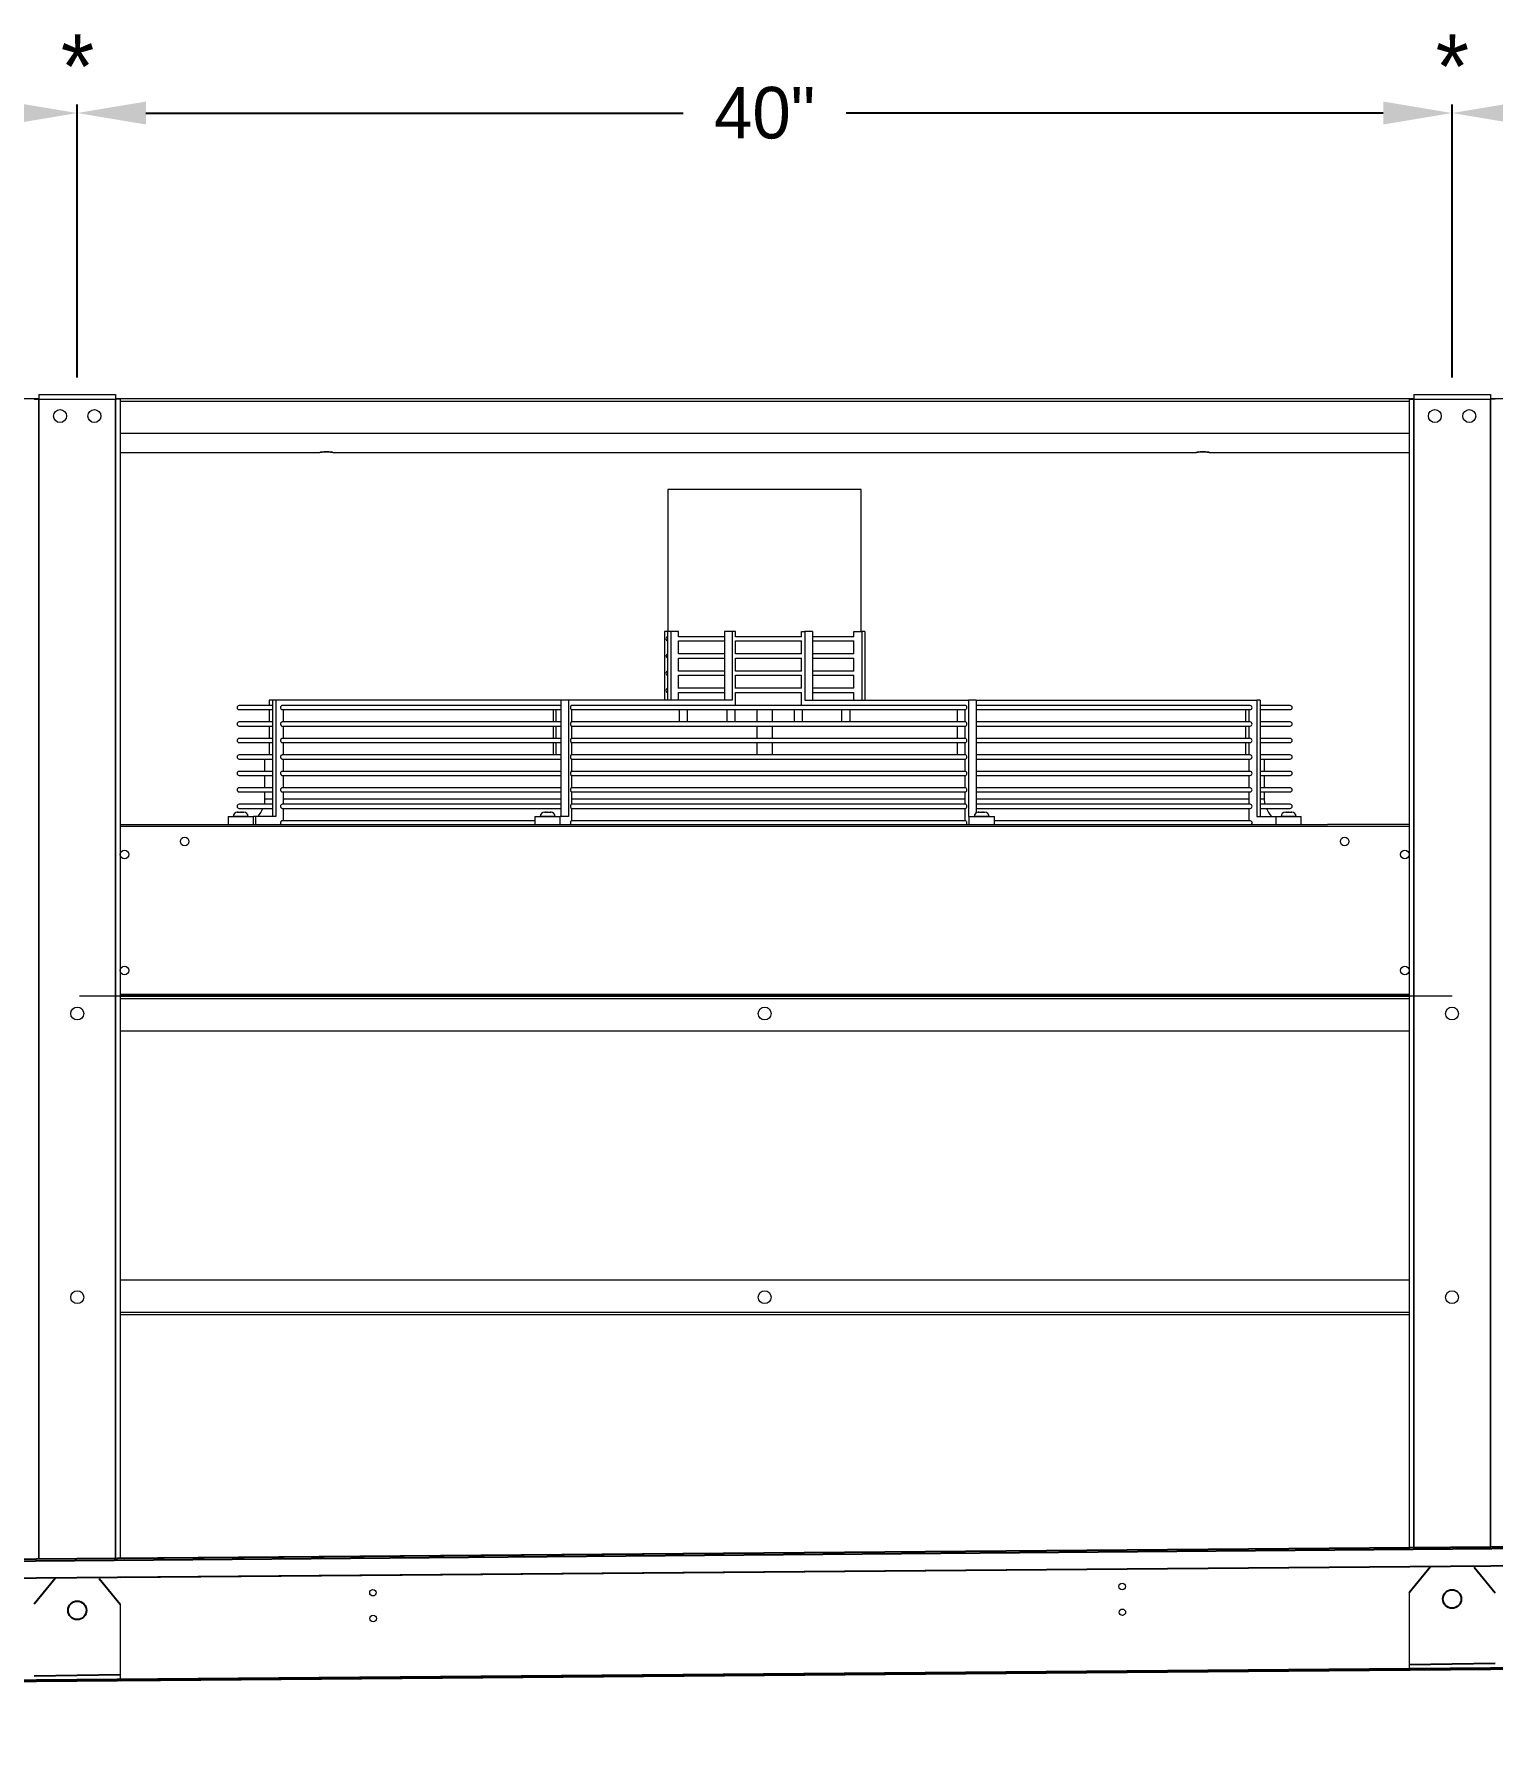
# Model space of a CAD drawing. Extents: x 6 to 271, y -23 to 146.
# Drawn here: x 173.09 to 215.52, y 44.78 to 94.67 of the extents above; entities that cross this region are included whole.
import ezdxf
from ezdxf.enums import TextEntityAlignment as Align

# ---------------------------------------------------------------- set-up
doc = ezdxf.new("R2010")
doc.units = 0
doc.header["$MEASUREMENT"] = 0
doc.layers.get('0').update_dxf_attribs({"linetype": 'CONTINUOUS'})
doc.layers.get('Defpoints').update_dxf_attribs({"linetype": 'CONTINUOUS'})
doc.dimstyles.get("Standard").update_dxf_attribs({"dimtxt": 1.5, "dimasz": 2, "dimexe": 0.25, "dimexo": 0.5, "dimgap": 0.75, "dimtad": 0, "dimtih": 1, "dimtoh": 1, "dimdec": 4, "dimzin": 0, "dimdsep": 46, "dimlunit": 5, "dimtxsty": 'STANDARD', "dimcen": 0.125, "dimclrd": 1, "dimclre": 1, "dimclrt": 1, "dimadec": 0, "dimazin": 0, "dimtfac": 1, "dimtdec": 4, "dimtofl": 0, "dimtmove": 0, "dimatfit": 3, "dimfxl": 1, "dimfrac": 2, "dimtolj": 1, "dimtzin": 0, "dimarcsym": 0})

# ---------------------------------------------------------------- blocks, each defined once
blk = doc.blocks.new('*D31')
at = {"color": 7, "lineweight": -2}
for p, q in [((261.356, 46.994), (261.356, 35.415)), ((126.36, 45.879), (126.36, 35.415)), ((128.36, 35.665), (190.858, 35.665)), ((259.356, 35.665), (196.858, 35.665))]:
    blk.add_line(p, q, dxfattribs=at)
at = {"color": 7}
for points in [[(128.36, 35.998), (128.36, 35.331), (126.36, 35.665)], [(259.356, 35.998), (259.356, 35.331), (261.356, 35.665)]]:
    blk.add_solid(points, dxfattribs=at)
at = {"layer": 'Defpoints', "color": 0}
for p in [(261.356, 47.494), (126.36, 46.379), (261.356, 35.665)]:
    blk.add_point(p, dxfattribs=at)
at = {"color": 7, "insert": (193.858, 35.665), "char_height": 1.5, "attachment_point": 5}
blk.add_mtext('\\A1;135"', dxfattribs=at)
blk = doc.blocks.new('*D32')
at = {"color": 7, "lineweight": -2}
for p, q in [((133.835, 84.691), (133.835, 92.629)), ((135.835, 92.379), (148.96, 92.379)), ((172.335, 92.379), (159.21, 92.379)), ((174.335, 84.691), (174.335, 92.629))]:
    blk.add_line(p, q, dxfattribs=at)
at = {"color": 7}
for points in [[(135.835, 92.713), (135.835, 92.046), (133.835, 92.379)], [(172.335, 92.713), (172.335, 92.046), (174.335, 92.379)]]:
    blk.add_solid(points, dxfattribs=at)
at = {"layer": 'Defpoints', "color": 0}
for p in [(174.335, 92.379), (133.835, 84.191), (174.335, 84.191)]:
    blk.add_point(p, dxfattribs=at)
at = {"color": 7, "insert": (154.085, 92.379), "char_height": 1.5, "attachment_point": 5}
blk.add_mtext('\\A1;40 1/2"', dxfattribs=at)
blk = doc.blocks.new('*D33')
at = {"color": 7, "lineweight": -2}
for p, q in [((174.335, 84.691), (174.335, 92.629)), ((176.335, 92.379), (191.96, 92.379)), ((212.335, 92.379), (196.71, 92.379)), ((214.335, 84.691), (214.335, 92.629))]:
    blk.add_line(p, q, dxfattribs=at)
at = {"color": 7}
for points in [[(176.335, 92.713), (176.335, 92.046), (174.335, 92.379)], [(212.335, 92.713), (212.335, 92.046), (214.335, 92.379)]]:
    blk.add_solid(points, dxfattribs=at)
at = {"layer": 'Defpoints', "color": 0}
for p in [(214.335, 92.379), (174.335, 84.191), (214.335, 84.191)]:
    blk.add_point(p, dxfattribs=at)
at = {"color": 7, "insert": (194.335, 92.379), "char_height": 1.5, "attachment_point": 5}
blk.add_mtext('\\A1;40"', dxfattribs=at)
blk = doc.blocks.new('*D34')
at = {"color": 7, "lineweight": -2}
for p, q in [((214.335, 84.691), (214.335, 92.629)), ((216.335, 92.379), (229.46, 92.379)), ((252.835, 92.379), (239.71, 92.379)), ((254.835, 84.691), (254.835, 92.629))]:
    blk.add_line(p, q, dxfattribs=at)
at = {"color": 7}
for points in [[(216.335, 92.713), (216.335, 92.046), (214.335, 92.379)], [(252.835, 92.713), (252.835, 92.046), (254.835, 92.379)]]:
    blk.add_solid(points, dxfattribs=at)
at = {"layer": 'Defpoints', "color": 0}
for p in [(254.835, 92.379), (214.335, 84.191), (254.835, 84.191)]:
    blk.add_point(p, dxfattribs=at)
at = {"color": 7, "insert": (234.585, 92.379), "char_height": 1.5, "attachment_point": 5}
blk.add_mtext('\\A1;40 1/2"', dxfattribs=at)

msp = doc.modelspace()

# ---------------------------------------------------------------- linework, layer by layer
at = {"color": 0, "linetype": 'Continuous', "lineweight": 15}
for p, q in [((173.08524, 84.05518), (173.21974, 84.05518)), ((173.21974, 84.05518), (173.21974, 50.32282)), ((173.22074, 84.05518), (173.21974, 84.05518)), ((173.22074, 84.19068), (173.22074, 84.05618)), ((173.22074, 84.19068), (175.44974, 84.19068)), ((173.22074, 84.05618), (175.44974, 84.05618)), ((173.22074, 84.05518), (173.22074, 84.05618)), ((173.22074, 84.05518), (175.44974, 84.05518)), ((173.22074, 50.32283), (173.22074, 84.05518)), ((175.44974, 84.19068), (175.44974, 84.05618)), ((175.44974, 84.05518), (175.44974, 84.05618)), ((175.44974, 50.34125), (175.44974, 84.05518)), ((175.45074, 84.05518), (175.44974, 84.05518)), ((175.45074, 84.05518), (175.45074, 50.34126)), ((175.58524, 84.05518), (175.45074, 84.05518)), ((175.58524, 84.05518), (175.58524, 50.34237)), ((175.58524, 84.00218), (213.08524, 84.00218)), ((213.08524, 84.05518), (213.08524, 50.6523)), ((213.08524, 84.05518), (213.21974, 84.05518)), ((213.21974, 84.05518), (213.21974, 50.65341)), ((213.22074, 84.05518), (213.21974, 84.05518)), ((213.22074, 84.19068), (213.22074, 84.05618)), ((213.22074, 84.19068), (215.44974, 84.19068)), ((213.22074, 84.05618), (215.44974, 84.05618)), ((213.22074, 84.05518), (213.22074, 84.05618)), ((213.22074, 84.05518), (215.44974, 84.05518)), ((213.22074, 50.65342), (213.22074, 84.05518)), ((215.44974, 84.19068), (215.44974, 84.05618)), ((215.44974, 84.05518), (215.44974, 84.05618)), ((215.44974, 50.67184), (215.44974, 84.05518)), ((215.45074, 84.05518), (215.44974, 84.05518)), ((215.58524, 84.05518), (215.45074, 84.05518)), ((215.45074, 84.05518), (215.45074, 50.67185)), ((175.58524, 83.07089), (213.08524, 83.07089)), ((175.58524, 82.50859), (181.39774, 82.50859)), ((181.77274, 82.50859), (206.89774, 82.50859)), ((207.27274, 82.50859), (213.08524, 82.50859)), ((195.41154, 81.43418), (191.52274, 81.43418)), ((197.14774, 81.43418), (195.41154, 81.43418)), ((191.41803, 77.29818), (191.41803, 75.30318)), ((191.51141, 77.29818), (191.41803, 77.29818)), ((191.60478, 77.29818), (191.51141, 77.29818)), ((191.51141, 77.29818), (191.51141, 75.30318)), ((191.60478, 77.29818), (191.60478, 75.30318)), ((191.83021, 77.29818), (191.60478, 77.29818)), ((191.83021, 77.14736), (191.83021, 77.29818)), ((193.16557, 77.1483), (191.83021, 77.1483)), ((191.83021, 76.64736), (191.83021, 77.02924)), ((191.83021, 77.0283), (193.16557, 77.0283)), ((193.391, 77.29818), (193.16557, 77.29818)), ((193.16557, 77.29818), (193.16557, 75.30318)), ((193.391, 77.29818), (193.391, 75.30318)), ((193.48437, 77.29818), (193.391, 77.29818)), ((193.48437, 77.14736), (193.48437, 77.29818)), ((195.41154, 77.1483), (193.48437, 77.1483)), ((193.48437, 76.64736), (193.48437, 77.02924)), ((193.48437, 77.0283), (195.41154, 77.0283)), ((195.41154, 77.1483), (195.41154, 77.29818)), ((195.41154, 77.29818), (195.50492, 77.29818)), ((195.41154, 76.6483), (195.41154, 77.0283)), ((195.50492, 77.29818), (195.50492, 75.30318)), ((195.73034, 77.29818), (195.50492, 77.29818)), ((195.73034, 77.29818), (195.73034, 75.30318)), ((196.93365, 77.1483), (195.73034, 77.1483)), ((195.73034, 77.0283), (196.93365, 77.0283)), ((196.93365, 77.1483), (196.93365, 77.29818)), ((196.93365, 77.29818), (197.15908, 77.29818)), ((196.93365, 76.6483), (196.93365, 77.0283)), ((197.15908, 77.29818), (197.15908, 75.30318)), ((197.25246, 77.29818), (197.15908, 77.29818)), ((197.25246, 77.29818), (197.25246, 75.30318)), ((193.16557, 76.6483), (191.83021, 76.6483)), ((191.83021, 76.14736), (191.83021, 76.52924)), ((191.83021, 76.5283), (193.16557, 76.5283)), ((195.41154, 76.6483), (193.48437, 76.6483)), ((193.48437, 76.14736), (193.48437, 76.52924)), ((193.48437, 76.5283), (195.41154, 76.5283)), ((195.41154, 76.1483), (195.41154, 76.5283)), ((196.93365, 76.6483), (195.73034, 76.6483)), ((195.73034, 76.5283), (196.93365, 76.5283)), ((196.93365, 76.1483), (196.93365, 76.5283)), ((193.16557, 76.1483), (191.83021, 76.1483)), ((191.83021, 75.64736), (191.83021, 76.02924)), ((191.83021, 76.0283), (193.16557, 76.0283)), ((195.41154, 76.1483), (193.48437, 76.1483)), ((193.48437, 75.64736), (193.48437, 76.02924)), ((193.48437, 76.0283), (195.41154, 76.0283)), ((195.41154, 75.6483), (195.41154, 76.0283)), ((196.93365, 76.1483), (195.73034, 76.1483)), ((195.73034, 76.0283), (196.93365, 76.0283)), ((196.93365, 75.6483), (196.93365, 76.0283)), ((193.16557, 75.6483), (191.83021, 75.6483)), ((191.83021, 75.30318), (191.83021, 75.52924)), ((191.83021, 75.5283), (193.16557, 75.5283)), ((195.41154, 75.6483), (193.48437, 75.6483)), ((193.48437, 75.1483), (193.48437, 75.52924)), ((193.48437, 75.5283), (195.41154, 75.5283)), ((195.41154, 75.1483), (195.41154, 75.5283)), ((196.93365, 75.6483), (195.73034, 75.6483)), ((195.73034, 75.5283), (196.93365, 75.5283)), ((196.93365, 75.30318), (196.93365, 75.5283)), ((180.01511, 75.1483), (179.04513, 75.1483)), ((179.04513, 75.0283), (180.01511, 75.0283)), ((179.92174, 75.30318), (179.92174, 75.1483)), ((180.01511, 75.30318), (179.92174, 75.30318)), ((179.92174, 75.0283), (179.92174, 74.66963)), ((180.10849, 75.30318), (180.01511, 75.30318)), ((180.01511, 75.30318), (180.01511, 71.92218)), ((180.10849, 75.30318), (180.10849, 71.92218)), ((188.40365, 75.30318), (180.10849, 75.30318)), ((180.3042, 75.0283), (188.40365, 75.0283)), ((188.40365, 75.1483), (180.30424, 75.1483)), ((180.33391, 74.66963), (180.33391, 75.0283)), ((188.17822, 75.0283), (188.17822, 74.66963)), ((188.2716, 74.66963), (188.2716, 75.0283)), ((188.62908, 75.30318), (188.40365, 75.30318)), ((188.40365, 75.30318), (188.40365, 71.92218)), ((188.62908, 75.30318), (188.62908, 71.92218)), ((193.391, 75.30318), (188.62908, 75.30318)), ((188.71014, 75.0283), (200.18652, 75.0283)), ((200.18652, 75.1483), (188.71023, 75.1483)), ((188.72245, 74.66963), (188.72245, 75.0283)), ((195.50492, 75.30318), (200.26684, 75.30318)), ((199.94804, 74.66963), (199.94804, 75.0283)), ((200.17346, 74.66963), (200.17346, 75.0283)), ((200.26684, 75.30318), (200.26684, 71.92218)), ((200.49226, 75.30318), (200.26684, 75.30318)), ((200.49226, 75.30318), (200.49226, 72.03028)), ((200.49226, 75.30318), (208.65538, 75.30318)), ((208.46147, 75.1483), (200.49226, 75.1483)), ((200.49226, 75.0283), (208.46147, 75.0283)), ((208.33658, 74.66963), (208.33658, 75.0283)), ((208.42995, 74.66963), (208.42995, 75.0283)), ((208.65538, 75.30318), (208.65538, 71.92218)), ((208.74875, 75.30318), (208.65538, 75.30318)), ((208.74875, 75.30318), (208.74875, 71.92218)), ((209.62536, 75.1483), (208.74875, 75.1483)), ((208.74875, 75.0283), (209.62536, 75.0283)), ((180.01511, 74.66963), (179.04513, 74.66963)), ((179.04513, 74.54963), (180.01511, 74.54963)), ((179.92174, 74.54963), (179.92174, 74.19097)), ((180.3042, 74.54963), (188.40365, 74.54963)), ((188.40365, 74.66963), (180.30424, 74.66963)), ((180.33391, 74.19097), (180.33391, 74.54963)), ((188.17822, 74.54963), (188.17822, 74.19097)), ((188.2716, 74.19097), (188.2716, 74.54963)), ((188.71014, 74.54963), (200.18652, 74.54963)), ((200.18652, 74.66963), (188.71023, 74.66963)), ((188.72245, 74.19097), (188.72245, 74.54963)), ((199.94804, 74.19097), (199.94804, 74.54963)), ((200.17346, 74.19097), (200.17346, 74.54963)), ((208.46147, 74.66963), (200.49226, 74.66963)), ((200.49226, 74.54963), (208.46147, 74.54963)), ((208.33658, 74.19097), (208.33658, 74.54963)), ((208.42995, 74.19097), (208.42995, 74.54963)), ((209.62536, 74.66963), (208.74875, 74.66963)), ((208.74875, 74.54963), (209.62536, 74.54963)), ((180.01511, 74.19097), (179.04513, 74.19097)), ((179.04513, 74.07097), (180.01511, 74.07097)), ((179.92174, 74.07097), (179.92174, 73.7123)), ((180.3042, 74.07097), (188.40365, 74.07097)), ((188.40365, 74.19097), (180.30424, 74.19097)), ((180.33391, 73.7123), (180.33391, 74.07097)), ((188.17822, 74.07097), (188.17822, 73.7123)), ((188.2716, 73.7123), (188.2716, 74.07097)), ((188.71014, 74.07097), (200.18652, 74.07097)), ((200.18652, 74.19097), (188.71023, 74.19097)), ((188.72245, 73.7123), (188.72245, 74.07097)), ((199.94804, 73.7123), (199.94804, 74.07097)), ((200.17346, 73.7123), (200.17346, 74.07097)), ((208.46147, 74.19097), (200.49226, 74.19097)), ((200.49226, 74.07097), (208.46147, 74.07097)), ((208.33658, 73.7123), (208.33658, 74.07097)), ((208.42995, 73.7123), (208.42995, 74.07097)), ((209.62536, 74.19097), (208.74875, 74.19097)), ((208.74875, 74.07097), (209.62536, 74.07097)), ((180.01511, 73.7123), (179.04513, 73.7123)), ((179.04513, 73.5923), (180.01511, 73.5923)), ((180.3042, 73.5923), (188.40365, 73.5923)), ((188.40365, 73.7123), (180.30424, 73.7123)), ((180.33391, 73.23364), (180.33391, 73.5923)), ((188.71014, 73.5923), (200.18652, 73.5923)), ((200.18652, 73.7123), (188.71023, 73.7123)), ((188.72245, 73.23364), (188.72245, 73.5923)), ((200.17346, 73.23364), (200.17346, 73.5923)), ((208.46147, 73.7123), (200.49226, 73.7123)), ((200.49226, 73.5923), (208.46147, 73.5923)), ((208.42995, 73.23364), (208.42995, 73.5923)), ((209.62536, 73.7123), (208.74875, 73.7123)), ((208.74875, 73.5923), (209.62536, 73.5923)), ((180.01511, 73.23364), (179.04513, 73.23364)), ((179.04513, 73.11364), (180.01511, 73.11364)), ((180.3042, 73.11364), (188.40365, 73.11364)), ((188.40365, 73.23364), (180.30424, 73.23364)), ((180.33391, 72.75497), (180.33391, 73.11364)), ((188.71014, 73.11364), (200.18652, 73.11364)), ((200.18652, 73.23364), (188.71023, 73.23364)), ((188.72245, 72.75497), (188.72245, 73.11364)), ((200.17346, 72.75497), (200.17346, 73.11364)), ((208.46147, 73.23364), (200.49226, 73.23364)), ((200.49226, 73.11364), (208.46147, 73.11364)), ((208.42995, 72.75497), (208.42995, 73.11364)), ((209.62536, 73.23364), (208.74875, 73.23364)), ((208.74875, 73.11364), (209.62536, 73.11364)), ((180.01511, 72.75497), (179.04513, 72.75497)), ((179.04513, 72.63497), (180.01511, 72.63497)), ((180.01511, 72.42818), (179.78744, 72.42818)), ((180.3042, 72.63497), (188.40365, 72.63497)), ((188.40365, 72.75497), (180.30424, 72.75497)), ((180.33391, 72.27631), (180.33391, 72.63497)), ((188.40365, 72.42818), (180.33391, 72.42818)), ((188.71014, 72.63497), (200.18652, 72.63497)), ((200.18652, 72.75497), (188.71023, 72.75497)), ((188.72245, 72.27631), (188.72245, 72.63497)), ((200.17346, 72.42818), (188.72245, 72.42818)), ((200.17346, 72.27631), (200.17346, 72.63497)), ((208.46147, 72.75497), (200.49226, 72.75497)), ((200.49226, 72.63497), (208.46147, 72.63497)), ((208.42995, 72.42818), (200.49226, 72.42818)), ((208.42995, 72.27631), (208.42995, 72.63497)), ((209.62536, 72.75497), (208.74875, 72.75497)), ((208.74875, 72.63497), (209.62536, 72.63497)), ((208.88304, 72.42818), (208.74875, 72.42818)), ((178.72223, 71.92218), (178.75032, 71.92218)), ((178.75032, 71.92218), (179.46023, 71.92218)), ((178.88913, 71.92318), (178.87248, 71.92318)), ((179.30998, 71.92318), (178.88913, 71.92318)), ((178.99648, 72.04718), (178.99663, 72.04718)), ((178.99936, 72.04718), (178.99663, 72.04718)), ((178.99936, 72.04718), (179.00987, 72.04718)), ((179.02055, 72.04718), (179.00987, 72.04718)), ((179.02055, 72.04718), (179.09659, 72.04718)), ((180.01511, 72.27631), (179.04513, 72.27631)), ((179.04513, 72.1563), (180.01511, 72.1563)), ((179.10814, 72.04718), (179.09659, 72.04718)), ((179.11442, 72.04718), (179.10814, 72.04718)), ((179.11442, 72.04718), (179.13979, 72.04718)), ((179.15433, 72.04718), (179.13979, 72.04718)), ((179.15433, 72.04718), (179.18598, 72.04718)), ((179.52552, 71.92218), (179.46023, 71.92218)), ((179.52552, 71.92218), (179.52552, 71.69068)), ((180.10849, 71.92218), (179.52552, 71.92218)), ((180.3042, 72.1563), (188.40365, 72.1563)), ((188.40365, 72.27631), (180.30424, 72.27631)), ((180.33391, 71.79764), (180.33391, 72.1563)), ((187.65197, 71.92218), (187.68006, 71.92218)), ((187.68006, 71.92218), (188.38997, 71.92218)), ((187.93726, 71.92318), (187.80222, 71.92318)), ((187.92622, 72.04718), (187.95787, 72.04718)), ((188.23972, 71.92318), (187.93726, 71.92318)), ((187.97241, 72.04718), (187.95787, 72.04718)), ((187.97241, 72.04718), (187.99778, 72.04718)), ((188.00405, 72.04718), (187.99778, 72.04718)), ((188.01561, 72.04718), (188.00405, 72.04718)), ((188.01561, 72.04718), (188.09165, 72.04718)), ((188.10233, 72.04718), (188.09165, 72.04718)), ((188.10233, 72.04718), (188.11284, 72.04718)), ((188.11557, 72.04718), (188.11284, 72.04718)), ((188.11557, 72.04718), (188.11572, 72.04718)), ((188.62908, 71.92218), (188.38997, 71.92218)), ((188.71014, 72.1563), (200.18652, 72.1563)), ((200.18652, 72.27631), (188.71023, 72.27631)), ((188.72245, 71.79764), (188.72245, 72.1563)), ((200.17346, 71.79764), (200.17346, 72.1563)), ((200.26684, 71.92218), (200.28052, 71.92218)), ((200.28052, 71.92218), (200.30861, 71.92218)), ((200.30861, 71.92218), (201.01852, 71.92218)), ((200.73323, 71.92318), (200.43077, 71.92318)), ((208.46147, 72.27631), (200.49226, 72.27631)), ((200.49226, 72.1563), (208.46147, 72.1563)), ((200.55477, 72.04718), (200.55492, 72.04718)), ((200.55765, 72.04718), (200.55492, 72.04718)), ((200.55765, 72.04718), (200.56816, 72.04718)), ((200.57884, 72.04718), (200.56816, 72.04718)), ((200.57884, 72.04718), (200.65488, 72.04718)), ((200.66643, 72.04718), (200.65488, 72.04718)), ((200.67271, 72.04718), (200.66643, 72.04718)), ((200.67271, 72.04718), (200.69808, 72.04718)), ((200.71262, 72.04718), (200.69808, 72.04718)), ((200.71262, 72.04718), (200.74427, 72.04718)), ((200.86827, 71.92318), (200.73323, 71.92318)), ((208.42995, 71.79764), (208.42995, 72.1563)), ((208.65538, 71.92218), (209.21026, 71.92218)), ((209.62536, 72.27631), (208.74875, 72.27631)), ((208.74875, 72.1563), (209.62536, 72.1563)), ((209.21026, 71.92218), (209.23834, 71.92218)), ((209.23834, 71.92218), (209.94826, 71.92218)), ((209.78135, 71.92318), (209.36051, 71.92318)), ((209.48451, 72.04718), (209.51615, 72.04718)), ((209.53069, 72.04718), (209.51615, 72.04718)), ((209.53069, 72.04718), (209.55606, 72.04718)), ((209.56234, 72.04718), (209.55606, 72.04718)), ((209.5739, 72.04718), (209.56234, 72.04718)), ((209.5739, 72.04718), (209.64994, 72.04718)), ((209.66062, 72.04718), (209.64994, 72.04718)), ((209.66062, 72.04718), (209.67112, 72.04718)), ((209.67385, 72.04718), (209.67112, 72.04718)), ((209.67385, 72.04718), (209.67401, 72.04718)), ((209.79801, 71.92318), (209.78135, 71.92318)), ((175.58524, 71.69068), (177.96024, 71.69068)), ((175.58524, 71.63968), (213.08524, 71.63968)), ((177.96024, 71.69068), (210.71024, 71.69068)), ((187.65197, 71.79764), (180.30424, 71.79764)), ((200.18652, 71.79764), (188.71022, 71.79764)), ((208.46147, 71.79764), (201.01852, 71.79764)), ((213.08524, 71.69068), (210.71024, 71.69068)), ((214.33524, 66.69068), (174.39924, 66.69068)), ((213.08524, 66.74168), (175.58524, 66.74168)), ((175.58524, 66.74068), (213.08524, 66.74068)), ((175.58524, 66.69068), (213.08524, 66.69068)), ((175.58524, 66.62718), (213.08524, 66.62718)), ((175.58524, 65.69068), (213.08524, 65.69068)), ((175.58524, 58.44068), (213.08524, 58.44068)), ((175.58524, 57.50418), (213.08524, 57.50418)), ((175.58524, 57.44068), (213.08524, 57.44068)), ((175.70421, 50.34335), (212.95294, 50.65121)), ((175.70458, 50.29916), (212.95331, 50.60701)), ((175.58524, 49.78572), (213.08524, 50.09565)), ((212.95754, 50.0953), (175.70881, 49.78745)), ((175.58524, 49.00894), (175.58524, 46.83627)), ((213.08524, 49.33953), (213.08524, 47.12587)), ((175.58524, 46.83662), (213.08524, 47.14655)), ((175.58524, 46.78562), (213.08524, 47.09555))]:
    msp.add_line(p, q, dxfattribs=at)
at = {"color": 0}
for p, q in [((256.20146, 51.00864), (132.45569, 49.98592)), ((132.45606, 49.94172), (256.20183, 50.96445)), ((256.08524, 50.45103), (132.58524, 49.43034)), ((213.69579, 50.08527), (213.08524, 49.33953)), ((214.9747, 50.08527), (215.58524, 49.33953)), ((173.69579, 49.75469), (173.08524, 49.00894)), ((174.9747, 49.75469), (175.58524, 49.00894)), ((132.58524, 46.48124), (256.08524, 47.50193)), ((256.08566, 47.45093), (132.58524, 46.43023)), ((175.58524, 46.96127), (173.08524, 46.92028)), ((215.58524, 47.29186), (213.08524, 47.25087)), ((213.08524, 47.12587), (213.08524, 47.07486)), ((173.08524, 46.79528), (173.08524, 46.74427))]:
    msp.add_line(p, q, dxfattribs=at)
at = {"color": 0, "linetype": 'Continuous', "lineweight": 15, "flags": 128}
for points in [[(181.39774, 82.50859), (181.40534, 82.51275), (181.42751, 82.51657), (181.46246, 82.51975), (181.50735, 82.52202), (181.55856, 82.5232), (181.61193, 82.5232), (181.66313, 82.52202), (181.70803, 82.51975), (181.74298, 82.51657), (181.76515, 82.51275), (181.77274, 82.50859)], [(181.77274, 82.50859), (181.7651, 82.51275), (181.74291, 82.51657), (181.70796, 82.51974), (181.66308, 82.522), (181.61191, 82.52319), (181.55858, 82.52319), (181.5074, 82.522), (181.46253, 82.51974), (181.42758, 82.51657), (181.40539, 82.51275), (181.39774, 82.50859)], [(206.89774, 82.50859), (206.90534, 82.51275), (206.92751, 82.51657), (206.96246, 82.51975), (207.00735, 82.52202), (207.05856, 82.5232), (207.11193, 82.5232), (207.16313, 82.52202), (207.20803, 82.51975), (207.24298, 82.51657), (207.26515, 82.51275), (207.27274, 82.50859)], [(207.27274, 82.50859), (207.2651, 82.51275), (207.24291, 82.51657), (207.20796, 82.51974), (207.16308, 82.522), (207.11191, 82.52319), (207.05858, 82.52319), (207.0074, 82.522), (206.96253, 82.51974), (206.92758, 82.51657), (206.90539, 82.51275), (206.89774, 82.50859)], [(200.18652, 75.1483), (200.18657, 75.1483), (200.19585, 75.14312), (200.20353, 75.12859), (200.20831, 75.10719), (200.20937, 75.08257), (200.20654, 75.05892), (200.20029, 75.04029), (200.19169, 75.02984), (200.18652, 75.0283)], [(200.18652, 74.66963), (200.19077, 74.66859), (200.19914, 74.65976), (200.20555, 74.64318), (200.20903, 74.62142), (200.20903, 74.59784), (200.20555, 74.57609), (200.19914, 74.55951), (200.19077, 74.55067), (200.18652, 74.54963)], [(200.18652, 74.19097), (200.19077, 74.18993), (200.19914, 74.18109), (200.20555, 74.16452), (200.20903, 74.14276), (200.20903, 74.11918), (200.20555, 74.09742), (200.19914, 74.08084), (200.19077, 74.07201), (200.18652, 74.07097)], [(200.18652, 73.7123), (200.19077, 73.71126), (200.19914, 73.70243), (200.20555, 73.68585), (200.20903, 73.66409), (200.20903, 73.64051), (200.20555, 73.61875), (200.19914, 73.60218), (200.19077, 73.59334), (200.18652, 73.5923)], [(200.18652, 73.23364), (200.19077, 73.2326), (200.19914, 73.22376), (200.20555, 73.20719), (200.20903, 73.18543), (200.20903, 73.16185), (200.20555, 73.14009), (200.19914, 73.12351), (200.19077, 73.11467), (200.18652, 73.11364)], [(179.78744, 72.42818), (179.77981, 72.32145), (179.7719, 72.27631)], [(200.18652, 72.75497), (200.19077, 72.75393), (200.19914, 72.7451), (200.20555, 72.72852), (200.20903, 72.70676), (200.20903, 72.68318), (200.20555, 72.66142), (200.19914, 72.64484), (200.19077, 72.63601), (200.18652, 72.63497)], [(208.89858, 72.27631), (208.89068, 72.32145), (208.88304, 72.42818)], [(200.18652, 72.27631), (200.19077, 72.27527), (200.19914, 72.26643), (200.20555, 72.24985), (200.20903, 72.22809), (200.20903, 72.20452), (200.20555, 72.18276), (200.19914, 72.16618), (200.19077, 72.15734), (200.18652, 72.1563)], [(200.18652, 71.79764), (200.19103, 71.79647), (200.19946, 71.78719), (200.20584, 71.77004), (200.20915, 71.74774), (200.20886, 71.72384), (200.20502, 71.70213), (200.20081, 71.69068)]]:
    msp.add_lwpolyline(points, dxfattribs=at)
at = {"color": 0, "linetype": 'Continuous', "lineweight": 15}
for centre, radius in [((173.83524, 83.56568), 0.1875), ((174.83524, 83.56568), 0.1875), ((213.83524, 83.56568), 0.1875), ((214.83524, 83.56568), 0.1875), ((175.71024, 70.81568), 0.125), ((177.46024, 71.19068), 0.125), ((211.21024, 71.19068), 0.125), ((212.96024, 70.81568), 0.125), ((175.71024, 67.44068), 0.125), ((212.96024, 67.44068), 0.125), ((174.33524, 66.19068), 0.1875), ((194.33524, 66.19068), 0.1875), ((214.33524, 66.19068), 0.1875), ((174.33524, 57.94068), 0.1875), ((194.33524, 57.94068), 0.1875), ((214.33524, 57.94068), 0.1875), ((182.9377, 49.34647), 0.09375), ((204.73695, 49.52663), 0.09375), ((182.9439, 48.59649), 0.09375), ((204.74315, 48.77666), 0.09375)]:
    msp.add_circle(centre, radius, dxfattribs=at)
at = {"color": 0}
for centre in [(214.33524, 49.16385), (174.33524, 48.83326)]:
    msp.add_circle(centre, 0.26853, dxfattribs=at)
at = {"color": 0, "linetype": 'Continuous', "lineweight": 15}
for centre, radius, start, end in [((191.52274, 77.0883), 0.06, 100.892283, 259.107717), ((191.52274, 76.5883), 0.06, 100.892283, 259.107717), ((191.52274, 76.0883), 0.06, 100.892283, 259.107717), ((191.52274, 75.5883), 0.06, 100.892283, 259.107717), ((179.04513, 75.0883), 0.06, 90, 270), ((208.4583, 75.0883), 0.06008, 273.026347, 86.973653), ((209.62536, 75.0883), 0.06, 270, 90), ((179.04513, 74.60963), 0.06, 90, 270), ((208.45817, 74.60963), 0.06009, 273.143976, 86.856024), ((209.62536, 74.60963), 0.06, 270, 90), ((179.04513, 74.13097), 0.06, 90, 270), ((208.45817, 74.13097), 0.06009, 273.144589, 86.855411), ((209.62536, 74.13097), 0.06, 270, 90), ((179.04513, 73.6523), 0.06, 90, 270), ((208.45817, 73.6523), 0.06009, 273.143027, 86.856973), ((209.62536, 73.6523), 0.06, 270, 90), ((179.04513, 73.17364), 0.06, 90, 270), ((208.45817, 73.17364), 0.06009, 273.144589, 86.855411), ((209.62536, 73.17364), 0.06, 270, 90), ((179.04513, 72.69497), 0.06, 90, 270), ((208.45817, 72.69497), 0.06009, 273.143027, 86.856973), ((209.62536, 72.69497), 0.06, 270, 90), ((178.99648, 71.92318), 0.124, 90, 180), ((179.04513, 72.2163), 0.06, 90, 270), ((179.18598, 71.92318), 0.124, 0, 90), ((179.03744, 72.42818), 0.75, 317.57173, 338.745888), ((187.92622, 71.92318), 0.124, 90, 180), ((188.11572, 71.92318), 0.124, 0, 90), ((200.55477, 71.92318), 0.124, 90, 180), ((200.74427, 71.92318), 0.124, 0, 90), ((208.45817, 72.2163), 0.06009, 273.144589, 86.855411), ((209.63304, 72.42818), 0.75, 201.254112, 222.42827), ((209.48451, 71.92318), 0.124, 90, 180), ((209.62536, 72.2163), 0.06, 270, 90), ((209.67401, 71.92318), 0.124, 0, 90), ((208.45686, 71.73711), 0.06071, 310.120296, 85.6447)]:
    msp.add_arc(centre, radius, start, end, dxfattribs=at)
for points in [[(173.22074, 84.06568), (134.94974, 84.06568)], [(213.22074, 84.06568), (175.44974, 84.06568)], [(253.72075, 84.06568), (215.44974, 84.06568)], [(175.58524, 82.5084), (181.39774, 82.5084)], [(181.77274, 82.5084), (206.89774, 82.5084)], [(207.27274, 82.5084), (213.08524, 82.5084)], [(191.52274, 81.43418), (191.52274, 77.29818)], [(197.14774, 77.29818), (197.14774, 81.43418)], [(191.84511, 75.0283), (191.84511, 74.66963)], [(192.09511, 74.66963), (192.09511, 75.0283)], [(193.23057, 75.0283), (193.23057, 74.66963)], [(193.48057, 74.66963), (193.48057, 75.0283)], [(194.10874, 75.0283), (194.10874, 74.66963)], [(194.56174, 74.66963), (194.56174, 75.0283)], [(195.18991, 75.0283), (195.18991, 74.66963)], [(195.43991, 74.66963), (195.43991, 75.0283)], [(196.57538, 75.0283), (196.57538, 74.66963)], [(196.82538, 74.66963), (196.82538, 75.0283)], [(194.10874, 74.54963), (194.10874, 74.19097)], [(194.56174, 74.19097), (194.56174, 74.54963)], [(194.10874, 74.07097), (194.10874, 73.7123)], [(194.56174, 73.7123), (194.56174, 74.07097)], [(179.78744, 73.5923), (179.78744, 73.23364)], [(208.88304, 73.23364), (208.88304, 73.5923)], [(179.78744, 73.11364), (179.78744, 72.75497)], [(208.88304, 72.75497), (208.88304, 73.11364)], [(179.78744, 72.63497), (179.78744, 72.42818)], [(208.88304, 72.42818), (208.88304, 72.63497)], [(178.72223, 71.92218), (178.72223, 71.69068)], [(178.87248, 71.92318), (178.87248, 71.92218)], [(178.99663, 72.04718), (178.99266, 72.04712)], [(178.99266, 72.04712), (178.99936, 72.04718)], [(179.00987, 72.04718), (179.01658, 72.04712)], [(179.01658, 72.04712), (179.02055, 72.04718)], [(179.09659, 72.04718), (179.09824, 72.04712)], [(179.09824, 72.04712), (179.11442, 72.04718)], [(179.13979, 72.04718), (179.15598, 72.04712)], [(179.15598, 72.04712), (179.15433, 72.04718)], [(179.30998, 71.92218), (179.30998, 71.92318)], [(179.46023, 71.69068), (179.46023, 71.92218)], [(187.65197, 71.92218), (187.65197, 71.69068)], [(187.80222, 71.92318), (187.80222, 71.92218)], [(187.95787, 72.04718), (187.95622, 72.04712)], [(187.95622, 72.04712), (187.97241, 72.04718)], [(187.99778, 72.04718), (188.01396, 72.04712)], [(188.01396, 72.04712), (188.01561, 72.04718)], [(188.09165, 72.04718), (188.09562, 72.04712)], [(188.09562, 72.04712), (188.10233, 72.04718)], [(188.11284, 72.04718), (188.11954, 72.04712)], [(188.11954, 72.04712), (188.11557, 72.04718)], [(188.23972, 71.92218), (188.23972, 71.92318)], [(188.38997, 71.69068), (188.38997, 71.92218)], [(200.28052, 71.92218), (200.28052, 71.69068)], [(200.43077, 71.92318), (200.43077, 71.92218)], [(200.55492, 72.04718), (200.55095, 72.04712)], [(200.55095, 72.04712), (200.55765, 72.04718)], [(200.56816, 72.04718), (200.57487, 72.04712)], [(200.57487, 72.04712), (200.57884, 72.04718)], [(200.65488, 72.04718), (200.65653, 72.04712)], [(200.65653, 72.04712), (200.67271, 72.04718)], [(200.69808, 72.04718), (200.71427, 72.04712)], [(200.71427, 72.04712), (200.71262, 72.04718)], [(200.86827, 71.92218), (200.86827, 71.92318)], [(201.01852, 71.69068), (201.01852, 71.92218)], [(209.21026, 71.92218), (209.21026, 71.69068)], [(209.36051, 71.92318), (209.36051, 71.92218)], [(209.51615, 72.04718), (209.51451, 72.04712)], [(209.51451, 72.04712), (209.53069, 72.04718)], [(209.55606, 72.04718), (209.57225, 72.04712)], [(209.57225, 72.04712), (209.5739, 72.04718)], [(209.64994, 72.04718), (209.65391, 72.04712)], [(209.65391, 72.04712), (209.66062, 72.04718)], [(209.67112, 72.04718), (209.67783, 72.04712)], [(209.67783, 72.04712), (209.67385, 72.04718)], [(209.79801, 71.92218), (209.79801, 71.92318)], [(209.94826, 71.69068), (209.94826, 71.92218)]]:
    msp.add_open_spline(points, degree=1, dxfattribs=at)
for points, knots in [([(180.31054, 75.14734), (180.30562, 75.14777), (180.29446, 75.14874), (180.27767, 75.14217), (180.26266, 75.12979), (180.25232, 75.11253), (180.24783, 75.09259), (180.2497, 75.07215), (180.2577, 75.05358), (180.27097, 75.03873), (180.28788, 75.03019), (180.30113, 75.02696), (180.30764, 75.02857), (180.30809, 75.02868)], [0, 0, 0, 0, 0.07998063, 0.18137972, 0.28277324, 0.38415448, 0.48552777, 0.58688647, 0.68824838, 0.78961186, 0.89098589, 0.99237937, 1, 1, 1, 1]), ([(188.71274, 75.14772), (188.71031, 75.14794), (188.70528, 75.14838), (188.69809, 75.14063), (188.69213, 75.12737), (188.6882, 75.10956), (188.68674, 75.08939), (188.68792, 75.0691), (188.69161, 75.05093), (188.69738, 75.03715), (188.70423, 75.0289), (188.70902, 75.02884), (188.71121, 75.02881)], [0, 0, 0, 0, 0.09600454, 0.19820371, 0.30040307, 0.40258673, 0.5047608, 0.6069296, 0.7090915, 0.81126244, 0.91344754, 1, 1, 1, 1]), ([(180.31054, 74.66867), (180.30562, 74.6691), (180.29446, 74.67007), (180.27767, 74.6635), (180.26266, 74.65113), (180.25232, 74.63386), (180.24783, 74.61393), (180.2497, 74.59348), (180.2577, 74.57491), (180.27097, 74.56007), (180.28788, 74.55152), (180.30113, 74.54829), (180.30764, 74.54991), (180.30809, 74.55002)], [0, 0, 0, 0, 0.0799807, 0.18137999, 0.28277011, 0.38415652, 0.48552429, 0.58688907, 0.68824584, 0.78960953, 0.89098638, 0.99237935, 1, 1, 1, 1]), ([(188.71274, 74.66905), (188.71031, 74.66927), (188.70528, 74.66972), (188.69809, 74.66196), (188.69213, 74.64871), (188.6882, 74.63089), (188.68674, 74.61072), (188.68792, 74.59044), (188.69161, 74.57227), (188.69738, 74.55849), (188.70423, 74.55024), (188.70902, 74.55017), (188.71121, 74.55014)], [0, 0, 0, 0, 0.09600489, 0.19820204, 0.30040155, 0.40259052, 0.50476474, 0.6069278, 0.70909511, 0.81126216, 0.91344741, 1, 1, 1, 1]), ([(180.31037, 74.18985), (180.30845, 74.1903), (180.30043, 74.19216), (180.28583, 74.18851), (180.26922, 74.17907), (180.25649, 74.16373), (180.24916, 74.14482), (180.24803, 74.12431), (180.25322, 74.10459), (180.26417, 74.08775), (180.27961, 74.07611), (180.29513, 74.07045), (180.30473, 74.07157), (180.30812, 74.07197)], [0, 0, 0, 0, 0.03196854, 0.13339002, 0.23481842, 0.33623495, 0.4376391, 0.53902896, 0.64041856, 0.74181079, 0.84321029, 0.94462067, 1, 1, 1, 1]), ([(188.71273, 74.18997), (188.71076, 74.19041), (188.70621, 74.19145), (188.6993, 74.18503), (188.69305, 74.17278), (188.68872, 74.15559), (188.68681, 74.13569), (188.68753, 74.11523), (188.69079, 74.09661), (188.69625, 74.08164), (188.70323, 74.07303), (188.70857, 74.06963), (188.71114, 74.07107), (188.71119, 74.0711)], [0, 0, 0, 0, 0.07796252, 0.18019134, 0.28241759, 0.38462861, 0.48683505, 0.58902938, 0.69122113, 0.79341715, 0.89562623, 0.99784632, 1, 1, 1, 1]), ([(180.31037, 73.71119), (180.30845, 73.71164), (180.30043, 73.71349), (180.28583, 73.70985), (180.26922, 73.7004), (180.25649, 73.68506), (180.24916, 73.66615), (180.24803, 73.64565), (180.25322, 73.62592), (180.26417, 73.60909), (180.27961, 73.59744), (180.29513, 73.59178), (180.30473, 73.5929), (180.30812, 73.5933)], [0, 0, 0, 0, 0.031967568, 0.133388276, 0.234816853, 0.336233557, 0.437637893, 0.539033824, 0.640417923, 0.741810331, 0.843210014, 0.944620572, 1, 1, 1, 1]), ([(188.71273, 73.7113), (188.71076, 73.71175), (188.70621, 73.71278), (188.6993, 73.70637), (188.69305, 73.69411), (188.68872, 73.67692), (188.68681, 73.65703), (188.68753, 73.63657), (188.69079, 73.61794), (188.69625, 73.60298), (188.70323, 73.59436), (188.70857, 73.59098), (188.71114, 73.5924), (188.71119, 73.59243)], [0, 0, 0, 0, 0.07796256, 0.18018979, 0.28241629, 0.38463252, 0.48683343, 0.58902801, 0.69122, 0.79342056, 0.8956272, 0.99784754, 1, 1, 1, 1]), ([(180.31037, 73.23252), (180.30845, 73.23297), (180.30043, 73.23483), (180.28583, 73.23118), (180.26922, 73.22174), (180.25649, 73.20639), (180.24916, 73.18749), (180.24803, 73.16698), (180.25322, 73.14726), (180.26417, 73.13042), (180.27961, 73.11877), (180.29513, 73.11312), (180.30473, 73.11424), (180.30812, 73.11463)], [0, 0, 0, 0, 0.03196754, 0.13338913, 0.23481763, 0.33623426, 0.43763852, 0.53902848, 0.64041819, 0.74181052, 0.84321013, 0.94462061, 1, 1, 1, 1]), ([(188.71273, 73.23264), (188.71076, 73.23308), (188.70621, 73.23411), (188.6993, 73.2277), (188.69305, 73.21544), (188.68872, 73.19826), (188.68681, 73.17836), (188.68753, 73.1579), (188.69079, 73.13928), (188.69625, 73.12431), (188.70323, 73.1157), (188.70857, 73.1123), (188.71114, 73.11374), (188.71119, 73.11377)], [0, 0, 0, 0, 0.07796261, 0.18019154, 0.28241791, 0.38462904, 0.4868356, 0.58903004, 0.69121649, 0.79341692, 0.89562611, 0.99784632, 1, 1, 1, 1]), ([(180.31054, 72.75401), (180.30562, 72.75444), (180.29446, 72.75541), (180.27767, 72.74884), (180.26266, 72.73646), (180.25232, 72.7192), (180.24783, 72.69927), (180.2497, 72.67882), (180.2577, 72.66025), (180.27097, 72.6454), (180.28788, 72.63686), (180.30113, 72.63363), (180.30764, 72.63524), (180.30809, 72.63536)], [0, 0, 0, 0, 0.07998064, 0.18138159, 0.28277152, 0.38415772, 0.48552529, 0.58688988, 0.68824645, 0.78960994, 0.8909866, 0.99237937, 1, 1, 1, 1]), ([(188.71274, 72.75439), (188.71031, 72.75461), (188.70528, 72.75505), (188.69809, 72.7473), (188.69213, 72.73404), (188.6882, 72.71623), (188.68674, 72.69606), (188.68792, 72.67577), (188.69161, 72.6576), (188.69738, 72.64383), (188.70423, 72.63557), (188.70902, 72.63551), (188.71121, 72.63548)], [0, 0, 0, 0, 0.09600489, 0.19820204, 0.30040155, 0.40259052, 0.50476474, 0.6069278, 0.70909511, 0.81126216, 0.91344741, 1, 1, 1, 1]), ([(180.31054, 72.27534), (180.30562, 72.27577), (180.29446, 72.27675), (180.27767, 72.27017), (180.26266, 72.2578), (180.25232, 72.24053), (180.24783, 72.2206), (180.2497, 72.20016), (180.2577, 72.18159), (180.27097, 72.16674), (180.28788, 72.15819), (180.30113, 72.15496), (180.30764, 72.15658), (180.30809, 72.15669)], [0, 0, 0, 0, 0.079980769, 0.18138009, 0.282773845, 0.384155327, 0.48552599, 0.586887863, 0.688247334, 0.789611051, 0.890986621, 0.992379977, 1, 1, 1, 1]), ([(188.71274, 72.27572), (188.71031, 72.27594), (188.70528, 72.27639), (188.69809, 72.26863), (188.69213, 72.25538), (188.6882, 72.23757), (188.68674, 72.2174), (188.68792, 72.19711), (188.69161, 72.17894), (188.69738, 72.16516), (188.70423, 72.15691), (188.70902, 72.15684), (188.71121, 72.15681)], [0, 0, 0, 0, 0.09600454, 0.19820251, 0.30040177, 0.40258789, 0.50476186, 0.60692761, 0.70909203, 0.81126285, 0.91344784, 1, 1, 1, 1]), ([(180.31037, 71.79651), (180.30835, 71.79697), (180.30023, 71.79881), (180.28554, 71.79508), (180.26898, 71.78553), (180.25633, 71.77011), (180.2491, 71.75118), (180.24802, 71.7306), (180.25351, 71.71117), (180.26169, 71.6971), (180.2689, 71.69206), (180.27088, 71.69068)], [0, 0, 0, 0, 0.04300399, 0.17274968, 0.30249248, 0.43222801, 0.56194773, 0.69164764, 0.82134379, 0.95104466, 1, 1, 1, 1]), ([(188.71267, 71.79644), (188.71161, 71.79695), (188.70801, 71.7987), (188.70175, 71.79448), (188.69501, 71.78435), (188.68995, 71.76853), (188.68718, 71.74937), (188.68696, 71.72875), (188.68948, 71.70956), (188.69284, 71.69619), (188.69565, 71.69167), (188.69627, 71.69068)], [0, 0, 0, 0, 0.05417443, 0.18410026, 0.31403384, 0.44395094, 0.57385201, 0.70374021, 0.83362673, 0.96351405, 1, 1, 1, 1])]:
    msp.add_open_spline(points, degree=3, knots=knots, dxfattribs=at)

# ---------------------------------------------------------------- texts
at = {"color": 0}
for p in [(174.34433, 92.79836), (214.34433, 92.79836)]:
    msp.add_text('*', height=1.87063, dxfattribs=at).set_placement(p, align=Align.CENTER)

# ---------------------------------------------------------------- dimensions: what is measured, and where the dimension line sits
for base, p1, p2, picture, middle in [((174.33524, 92.37922), (133.83524, 84.19068), (174.33524, 84.19068), '*D32', (154.08524, 92.37922)), ((254.83524, 92.37922), (214.33524, 84.19068), (254.83524, 84.19068), '*D34', (234.58524, 92.37922)), ((214.33524, 92.37922), (174.33524, 84.19068), (214.33524, 84.19068), '*D33', (194.33524, 92.37922)), ((261.35568, 35.66477), (126.3603, 46.37879), (261.35568, 47.49449), '*D31', (193.85799, 35.66477))]:
    dim = msp.add_linear_dim(base=base, p1=p1, p2=p2, dimstyle='Standard', override={"dimpost": '"', "dimclrd": 7, "dimclre": 7, "dimclrt": 7}, dxfattribs=at)
    dim.commit()
    dim.dimension.update_dxf_attribs({"geometry": picture, "text_midpoint": middle})

doc.saveas('drawing.dxf')
